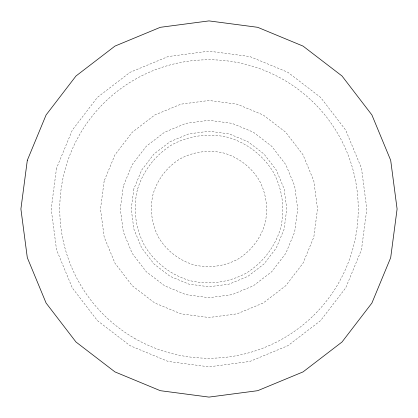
<?xml version="1.0" encoding="UTF-8"?>
<svg xmlns="http://www.w3.org/2000/svg" width="418" height="418" viewBox="0 0 418 418"><rect width="100%" height="100%" fill="white"/><g stroke="black" fill="none" stroke-linecap="round" stroke-linejoin="round"><path stroke-width="0.31" stroke-dasharray="2.09 1.57" d="M56.545 168.151L51.168 209L56.545 249.849L72.314 287.918L97.394 320.606L130.082 345.686L168.151 361.455L209 366.832L249.849 361.455L287.918 345.686L320.606 320.606L345.686 287.918L361.455 249.849L366.832 209L361.455 168.151L345.686 130.082L320.606 97.394L287.918 72.314L249.849 56.545L209 51.168L168.151 56.545L130.082 72.314L97.394 97.394L72.314 130.082L56.545 168.151M104.176 180.916L100.482 209L104.176 237.084L115.018 263.262L132.266 285.734L154.738 302.982L180.916 313.824L209 317.518L237.084 313.824L263.262 302.982L285.734 285.734L302.982 263.262L313.824 237.084L317.518 209L313.824 180.916L302.982 154.738L285.734 132.266L263.262 115.018L237.084 104.176L209 100.482L180.916 104.176L154.738 115.018L132.266 132.266L115.018 154.738L104.176 180.916M123.326 186.041L120.306 209L123.326 231.959L132.187 253.35L146.284 271.716L164.65 285.813L186.041 294.674L209 297.694L231.959 294.674L253.35 285.813L271.716 271.716L285.813 253.35L294.674 231.959L297.694 209L294.674 186.041L285.813 164.65L271.716 146.284L253.35 132.187L231.959 123.326L209 120.306L186.041 123.326L164.65 132.187L146.284 146.284L132.187 164.65L123.326 186.041M133.88 188.873L131.226 209L133.88 229.127L141.65 247.884L154.007 263.993L170.116 276.35L188.873 284.12L209 286.774L229.127 284.12L247.884 276.35L263.993 263.993L276.35 247.884L284.12 229.127L286.774 209L284.12 188.873L276.35 170.116L263.993 154.007L247.884 141.65L229.127 133.88L209 131.226L188.873 133.88L170.116 141.65L154.007 154.007L141.65 170.116L133.88 188.873M137.37 189.809C132.877 209.11 135.442 228.599 144.78 246.077C155.25 262.906 170.842 274.872 189.809 280.63C209.11 285.123 228.599 282.558 246.077 273.22C262.906 262.75 274.872 247.158 280.63 228.191C285.123 208.89 282.558 189.401 273.22 171.923C262.75 155.094 247.158 143.128 228.191 137.37C208.89 132.877 189.401 135.442 171.923 144.78C155.094 155.25 143.128 170.842 137.37 189.809M153.098 194.02C149.571 208.885 151.624 224.492 158.877 237.936C166.892 250.941 179.385 260.529 194.02 264.902C208.885 268.429 224.492 266.376 237.936 259.123C250.941 251.108 260.529 238.615 264.902 223.98C268.429 209.115 266.376 193.508 259.123 180.064C251.108 167.059 238.615 157.471 223.98 153.098C209.115 149.571 193.508 151.624 180.064 158.877C167.059 166.892 157.471 179.385 153.098 194.02M134.382 338.24A149.236 149.236 0 0 0 358.236 209A149.236 149.236 0 0 0 134.382 79.76A149.236 149.236 0 0 0 134.382 338.24"/><path stroke-width="0.63" d="M27.311 160.319L20.9 209L27.311 257.681L46.1 303.05L75.992 342.008L114.95 371.9L160.319 390.689L209 397.1L257.681 390.689L303.05 371.9L342.008 342.008L371.9 303.05L390.689 257.681L397.1 209L390.689 160.319L371.9 114.95L342.008 75.992L303.05 46.1L257.681 27.311L209 20.9L160.319 27.311L114.95 46.1L75.992 75.992L46.1 114.95L27.311 160.319"/></g></svg>
